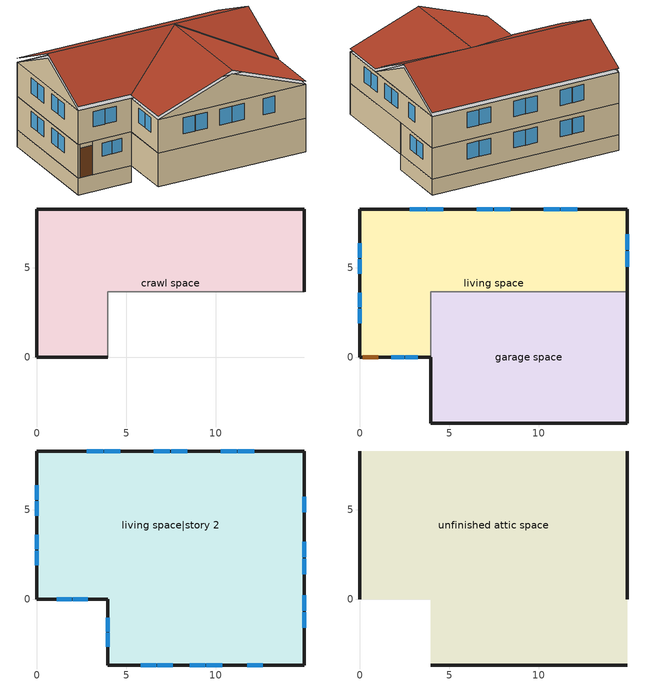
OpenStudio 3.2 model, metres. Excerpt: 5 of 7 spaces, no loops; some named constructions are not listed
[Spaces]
crawl space
 floor foundation (FloorFndGrndCS): 0,0 0,8.29 14.92,8.29 14.92,3.66 3.95,3.66 3.95,0 z-1.22
 wall foundation (WallFndGrndCS): 14.92,3.66 14.92,8.29 0,8.29 0,0 3.95,0 z-1.22:0
 wall adiabatic (WallFndGrndCS): 3.95,0 3.95,3.66 14.92,3.66 z-1.22:0
garage space
 floor foundation (FloorFndGrndUnfinSlab): 3.95,-3.66 3.95,3.66 14.92,3.66 14.92,-3.66 z0
 wall outside (WallExtUninsUnfin): 3.95,0 3.95,-3.66 14.92,-3.66 14.92,3.66 z0:2.44
 wall to living space (WallIntFinInsUnfin Reversed): 14.92,3.66 3.95,3.66 3.95,0 z0:2.44
living space
 floor to crawl space (FloorCSInsFin Reversed): 0,0 0,8.29 14.92,8.29 14.92,3.66 3.95,3.66 3.95,0 z0
 wall outside (WallExtInsFin): 14.92,3.66 14.92,8.29 0,8.29 0,0 0.13,0 1.05,0 3.95,0 z0:2.44
 window (WindowConstruction): 1.76,0 2.47,0 / 2.53,0 3.24,0 z1.19:2.13; 12.13,8.29 11.22,8.29 / 11.16,8.29 10.26,8.29 / 8.4,8.29 7.49,8.29 / 7.43,8.29 6.53,8.29 / 4.67,8.29 3.76,8.29 / 3.7,8.29 2.8,8.29 z0.93:2.13; 0,6.38 0,5.56 / 0,5.5 0,4.67 / 0,3.62 0,2.79 / 0,2.73 0,1.91 z1.03:2.13; 14.92,5.07 14.92,5.94 / 14.92,6 14.92,6.88 z0.97:2.13
 door (Door): 0.15,0 1.02,0 z0:2.13
living space|story 2
 floor to garage space (FloorFinInsUnfin): 14.92,3.66 14.92,-3.66 3.95,-3.66 3.95,3.66 z2.44
 floor to living space (FloorFinUninsFin): 14.92,8.29 14.92,3.66 3.95,3.66 3.95,0 0,0 0,8.29 z2.44
 wall outside (WallExtInsFin): 0,8.29 0,0 3.95,0 3.95,-3.66 14.92,-3.66 14.92,8.29 0,8.29 z2.44:4.88
 window (WindowConstruction): 5.79,-3.66 6.66,-3.66 / 6.72,-3.66 7.6,-3.66 / 8.53,-3.66 9.4,-3.66 / 9.47,-3.66 10.34,-3.66 / 11.74,-3.66 12.62,-3.66 z3.41:4.57; 1.11,0 1.94,0 / 2,0 2.83,0 / 0,6.38 0,5.56 / 0,5.5 0,4.67 / 0,3.62 0,2.79 / 0,2.73 0,1.91 z3.47:4.57; 12.13,8.29 11.22,8.29 / 11.16,8.29 10.26,8.29 / 8.4,8.29 7.49,8.29 / 7.43,8.29 6.53,8.29 / 4.67,8.29 3.76,8.29 / 3.7,8.29 2.8,8.29 z3.37:4.57; 3.95,-1.02 3.95,-1.8 / 3.95,-1.86 3.95,-2.64 z3.54:4.57; 14.92,-1.59 14.92,-0.7 / 14.92,-0.64 14.92,0.25 / 14.92,1.4 14.92,2.29 / 14.92,2.35 14.92,3.23 / 14.92,4.86 14.92,5.75 z3.39:4.57
unfinished attic space
 floor to living space|story 2 (FloorFinInsUnfinAttic): 14.92,8.29 14.92,0 0,0 0,8.29 z4.88; 3.95,-3.66 3.95,0 14.92,0 14.92,-3.66 z4.88
 wall outside (WallExtUninsUnfin): 0,4.14,6.95 0,8.29,4.88 0,0,4.88; 14.92,4.14,6.95 14.92,0,4.88 14.92,8.29,4.88; 3.95,-3.66,4.88 14.92,-3.66,4.88 9.44,-3.66,6.94
 roof outside (RoofUnfinInsExt): 0,4.14,7.25 14.92,4.14,7.25 14.92,8.29,5.18 0,8.29,5.18; 3.95,0,5.11 3.95,-3.66,5.11 9.44,-3.66,7.17 9.44,4.12,7.17; 14.92,0,5.11 9.44,4.12,7.17 9.44,-3.66,7.17 14.92,-3.66,5.11; 0,4.14,7.25 0,0,5.18 3.95,0,5.18 9.44,4.12,7.24 14.92,0,5.18 14.92,4.14,7.25
[Material] Roughness=Rough
Name | Thickness {m} | Conductivity {W/m-K} | Density {kg/m3} | Specific Heat {J/kg-K} | Thermal Absorptance | Solar Absorptance | Visible Absorptance
Drywall 0.5 in. | 0.0127 | 0.160291 | 801 | 837.4 | 0.9 | 0.5 | 0.1
FloorUATrussandIns | 0.0889 | 5.03713 | 37.0049 | 1207.88 | 0.9 | 0.5 | 0.9
RoofSheathing | 0.01905 | 0.115458 | 512.64 | 1214.23 | 0.82 | 0.3 | 0.3
WallSheathing | 0.0127 | 0.115458 | 512.64 | 1214.23 | 0.82 | 0.3 | 0.3
WallStudAndCavity 1 | 0.1397 | 0.0595086 | 148.393 | 1174.04 | 0.82 | 0.3 | 0.82
FloorIns | 0.23495 | 2.59817 | 67.691 | 1210.98 | 0.82 | 0.3 | 0.3
Wood Floor | 0.015875 | 0.115458 | 544.68 | 1214.23
Floor Covering | 0.0127 | 0.0433444 | 54.468 | 1339.84 | 0.9 | 0.9
FloorIns 1 | 0.1397 | 1.90491 | 67.691 | 1210.98 | 0.82 | 0.3 | 0.3
FloorFinStudAndAirFloor | 0.1397 | 0.557395 | 67.691 | 1210.98 | 0.9 | 0.5 | 0.9
[Construction]
FloorFinInsUnfinAttic Reversed: FloorUATrussandIns, Drywall 0.5 in.
WallIntFinInsUnfin: WallSheathing, WallStudAndCavity 1
FloorCSInsFin: FloorIns, RoofSheathing, Wood Floor, Floor Covering
FloorFinInsUnfin Reversed: Floor Covering, Wood Floor, RoofSheathing, FloorIns 1
FloorFinUninsFin Reversed: Floor Covering, Wood Floor, RoofSheathing, FloorFinStudAndAirFloor, Drywall 0.5 in.
[Schedule:Ruleset]
Name | Default Day Schedule | Summer Design Day Schedule | Winter Design Day Schedule
res nv_1 temp schedule | Schedule Day 14
res nv_1 avail schedule | Schedule Day 15
res mv_1 range exhaust schedule | Schedule Day 18 | res mv_1 range exhaust schedule summer design | res mv_1 range exhaust schedule winter design
res mv_1 bath exhaust schedule | Schedule Day 19 | res mv_1 bath exhaust schedule summer design | res mv_1 bath exhaust schedule winter design
[Schedule:Day]
Schedule Day 14; Schedule Day 15; Schedule Day 18; res mv_1 range exhaust schedule winter design; Schedule Day 19; res mv_1 bath exhaust schedule winter design: 24, 0, 0
res nv_1 temp schedule allday1; res nv_1 temp schedule allday2; res nv_1 temp schedule allday3; res nv_1 temp schedule allday4; res nv_1 temp schedule allday10; res nv_1 temp schedule allday11; res nv_1 temp schedule allday12: 24, 0, 20.5556
res nv_1 temp schedule allday5; res nv_1 temp schedule allday6; res nv_1 temp schedule allday7; res nv_1 temp schedule allday8; res nv_1 temp schedule allday9: 24, 0, 17.2222
res nv_1 availability schedule allday1 on; res nv_1 availability schedule allday1 on 1; res nv_1 availability schedule allday1 on 2; res nv_1 availability schedule allday1 on 3; res nv_1 availability schedule allday1 on 4; res nv_1 availability schedule allday1 on 5; res nv_1 availability schedule allday1 on 6; res nv_1 availability schedule allday1 on 7; res nv_1 availability schedule allday1 on 8; res nv_1 availability schedule allday1 on 9; res nv_1 availability schedule allday1 on 10; res nv_1 availability schedule allday1 on 11: 1, 0, 1, 2, 0, 1, 3, 0, 1, 4, 0, 1, 5, 0, 1, 6, 0, 1, 7, 0, 1, 8, 0, 1, 9, 0, 1, 10, 0, 1, 11, 0, 1, 12, 0, 1, 13, 0, 1, 14, 0, 1, 15, 0, 1, 16, 0, 1, 17, 0, 1, 18, 0, 1, 19, 0, 1, 20, 0, 1, 21, 0, 1, 22, 0, 1, 23, 0, 1, 24, 0, 1
res mv_1 range exhaust schedule allday1; res mv_1 range exhaust schedule allday2; res mv_1 range exhaust schedule allday3; res mv_1 range exhaust schedule allday4; res mv_1 range exhaust schedule allday5; res mv_1 range exhaust schedule allday6; res mv_1 range exhaust schedule allday7; res mv_1 range exhaust schedule allday8; res mv_1 range exhaust schedule allday9; res mv_1 range exhaust schedule allday10; res mv_1 range exhaust schedule allday11; res mv_1 range exhaust schedule allday12: 14, 0, 0, 15, 0, 1, 24, 0, 0
res mv_1 range exhaust schedule summer design; res mv_1 bath exhaust schedule summer design: 24, 0, 1
res mv_1 bath exhaust schedule allday1; res mv_1 bath exhaust schedule allday2; res mv_1 bath exhaust schedule allday3; res mv_1 bath exhaust schedule allday4; res mv_1 bath exhaust schedule allday5; res mv_1 bath exhaust schedule allday6; res mv_1 bath exhaust schedule allday7; res mv_1 bath exhaust schedule allday8; res mv_1 bath exhaust schedule allday9; res mv_1 bath exhaust schedule allday10; res mv_1 bath exhaust schedule allday11; res mv_1 bath exhaust schedule allday12: 4, 0, 0, 5, 0, 1, 24, 0, 0
[Schedule:Rule] Apply Monday=Yes; Apply Wednesday=Yes; Apply Friday=Yes; Date Specification Type=DateRange; Start Day=1
Name | Schedule Ruleset | Rule Order | Day Schedule | Apply Sunday | Apply Tuesday | Apply Thursday | Apply Saturday | Start Month | End Month | End Day
res nv_1 temp schedule allday rule1 | res nv_1 temp schedule | 11 | res nv_1 temp schedule allday1 | Yes | Yes | Yes | Yes | 1 | 1 | 31
res nv_1 temp schedule allday rule2 | res nv_1 temp schedule | 10 | res nv_1 temp schedule allday2 | Yes | Yes | Yes | Yes | 2 | 2 | 28
res nv_1 temp schedule allday rule3 | res nv_1 temp schedule | 9 | res nv_1 temp schedule allday3 | Yes | Yes | Yes | Yes | 3 | 3 | 31
res nv_1 temp schedule allday rule4 | res nv_1 temp schedule | 8 | res nv_1 temp schedule allday4 | Yes | Yes | Yes | Yes | 4 | 4 | 30
res nv_1 temp schedule allday rule5 | res nv_1 temp schedule | 7 | res nv_1 temp schedule allday5 | Yes | Yes | Yes | Yes | 5 | 5 | 31
res nv_1 temp schedule allday rule6 | res nv_1 temp schedule | 6 | res nv_1 temp schedule allday6 | Yes | Yes | Yes | Yes | 6 | 6 | 30
res nv_1 temp schedule allday rule7 | res nv_1 temp schedule | 5 | res nv_1 temp schedule allday7 | Yes | Yes | Yes | Yes | 7 | 7 | 31
res nv_1 temp schedule allday rule8 | res nv_1 temp schedule | 4 | res nv_1 temp schedule allday8 | Yes | Yes | Yes | Yes | 8 | 8 | 31
res nv_1 temp schedule allday rule9 | res nv_1 temp schedule | 3 | res nv_1 temp schedule allday9 | Yes | Yes | Yes | Yes | 9 | 9 | 30
res nv_1 temp schedule allday rule10 | res nv_1 temp schedule | 2 | res nv_1 temp schedule allday10 | Yes | Yes | Yes | Yes | 10 | 10 | 31
res nv_1 temp schedule allday rule11 | res nv_1 temp schedule | 1 | res nv_1 temp schedule allday11 | Yes | Yes | Yes | Yes | 11 | 11 | 30
res nv_1 temp schedule allday rule12 | res nv_1 temp schedule | 0 | res nv_1 temp schedule allday12 | Yes | Yes | Yes | Yes | 12 | 12 | 31
res nv_1 availability schedule allday ruleset1 on | res nv_1 avail schedule | 11 | res nv_1 availability schedule allday1 on |  |  |  |  | 1 | 1 | 31
res nv_1 availability schedule allday ruleset2 on | res nv_1 avail schedule | 10 | res nv_1 availability schedule allday1 on 1 |  |  |  |  | 2 | 2 | 28
res nv_1 availability schedule allday ruleset3 on | res nv_1 avail schedule | 9 | res nv_1 availability schedule allday1 on 2 |  |  |  |  | 3 | 3 | 31
res nv_1 availability schedule allday ruleset4 on | res nv_1 avail schedule | 8 | res nv_1 availability schedule allday1 on 3 |  |  |  |  | 4 | 4 | 30
res nv_1 availability schedule allday ruleset5 on | res nv_1 avail schedule | 7 | res nv_1 availability schedule allday1 on 4 |  |  |  |  | 5 | 5 | 31
res nv_1 availability schedule allday ruleset6 on | res nv_1 avail schedule | 6 | res nv_1 availability schedule allday1 on 5 |  |  |  |  | 6 | 6 | 30
res nv_1 availability schedule allday ruleset7 on | res nv_1 avail schedule | 5 | res nv_1 availability schedule allday1 on 6 |  |  |  |  | 7 | 7 | 31
res nv_1 availability schedule allday ruleset8 on | res nv_1 avail schedule | 4 | res nv_1 availability schedule allday1 on 7 |  |  |  |  | 8 | 8 | 31
res nv_1 availability schedule allday ruleset9 on | res nv_1 avail schedule | 3 | res nv_1 availability schedule allday1 on 8 |  |  |  |  | 9 | 9 | 30
res nv_1 availability schedule allday ruleset10 on | res nv_1 avail schedule | 2 | res nv_1 availability schedule allday1 on 9 |  |  |  |  | 10 | 10 | 31
res nv_1 availability schedule allday ruleset11 on | res nv_1 avail schedule | 1 | res nv_1 availability schedule allday1 on 10 |  |  |  |  | 11 | 11 | 30
res nv_1 availability schedule allday ruleset12 on | res nv_1 avail schedule | 0 | res nv_1 availability schedule allday1 on 11 |  |  |  |  | 12 | 12 | 31
res mv_1 range exhaust schedule allday rule1 | res mv_1 range exhaust schedule | 11 | res mv_1 range exhaust schedule allday1 | Yes | Yes | Yes | Yes | 1 | 1 | 31
res mv_1 range exhaust schedule allday rule2 | res mv_1 range exhaust schedule | 10 | res mv_1 range exhaust schedule allday2 | Yes | Yes | Yes | Yes | 2 | 2 | 28
res mv_1 range exhaust schedule allday rule3 | res mv_1 range exhaust schedule | 9 | res mv_1 range exhaust schedule allday3 | Yes | Yes | Yes | Yes | 3 | 3 | 31
res mv_1 range exhaust schedule allday rule4 | res mv_1 range exhaust schedule | 8 | res mv_1 range exhaust schedule allday4 | Yes | Yes | Yes | Yes | 4 | 4 | 30
res mv_1 range exhaust schedule allday rule5 | res mv_1 range exhaust schedule | 7 | res mv_1 range exhaust schedule allday5 | Yes | Yes | Yes | Yes | 5 | 5 | 31
res mv_1 range exhaust schedule allday rule6 | res mv_1 range exhaust schedule | 6 | res mv_1 range exhaust schedule allday6 | Yes | Yes | Yes | Yes | 6 | 6 | 30
res mv_1 range exhaust schedule allday rule7 | res mv_1 range exhaust schedule | 5 | res mv_1 range exhaust schedule allday7 | Yes | Yes | Yes | Yes | 7 | 7 | 31
res mv_1 range exhaust schedule allday rule8 | res mv_1 range exhaust schedule | 4 | res mv_1 range exhaust schedule allday8 | Yes | Yes | Yes | Yes | 8 | 8 | 31
res mv_1 range exhaust schedule allday rule9 | res mv_1 range exhaust schedule | 3 | res mv_1 range exhaust schedule allday9 | Yes | Yes | Yes | Yes | 9 | 9 | 30
res mv_1 range exhaust schedule allday rule10 | res mv_1 range exhaust schedule | 2 | res mv_1 range exhaust schedule allday10 | Yes | Yes | Yes | Yes | 10 | 10 | 31
res mv_1 range exhaust schedule allday rule11 | res mv_1 range exhaust schedule | 1 | res mv_1 range exhaust schedule allday11 | Yes | Yes | Yes | Yes | 11 | 11 | 30
res mv_1 range exhaust schedule allday rule12 | res mv_1 range exhaust schedule | 0 | res mv_1 range exhaust schedule allday12 | Yes | Yes | Yes | Yes | 12 | 12 | 31
res mv_1 bath exhaust schedule allday rule1 | res mv_1 bath exhaust schedule | 11 | res mv_1 bath exhaust schedule allday1 | Yes | Yes | Yes | Yes | 1 | 1 | 31
res mv_1 bath exhaust schedule allday rule2 | res mv_1 bath exhaust schedule | 10 | res mv_1 bath exhaust schedule allday2 | Yes | Yes | Yes | Yes | 2 | 2 | 28
res mv_1 bath exhaust schedule allday rule3 | res mv_1 bath exhaust schedule | 9 | res mv_1 bath exhaust schedule allday3 | Yes | Yes | Yes | Yes | 3 | 3 | 31
res mv_1 bath exhaust schedule allday rule4 | res mv_1 bath exhaust schedule | 8 | res mv_1 bath exhaust schedule allday4 | Yes | Yes | Yes | Yes | 4 | 4 | 30
res mv_1 bath exhaust schedule allday rule5 | res mv_1 bath exhaust schedule | 7 | res mv_1 bath exhaust schedule allday5 | Yes | Yes | Yes | Yes | 5 | 5 | 31
res mv_1 bath exhaust schedule allday rule6 | res mv_1 bath exhaust schedule | 6 | res mv_1 bath exhaust schedule allday6 | Yes | Yes | Yes | Yes | 6 | 6 | 30
res mv_1 bath exhaust schedule allday rule7 | res mv_1 bath exhaust schedule | 5 | res mv_1 bath exhaust schedule allday7 | Yes | Yes | Yes | Yes | 7 | 7 | 31
res mv_1 bath exhaust schedule allday rule8 | res mv_1 bath exhaust schedule | 4 | res mv_1 bath exhaust schedule allday8 | Yes | Yes | Yes | Yes | 8 | 8 | 31
res mv_1 bath exhaust schedule allday rule9 | res mv_1 bath exhaust schedule | 3 | res mv_1 bath exhaust schedule allday9 | Yes | Yes | Yes | Yes | 9 | 9 | 30
res mv_1 bath exhaust schedule allday rule10 | res mv_1 bath exhaust schedule | 2 | res mv_1 bath exhaust schedule allday10 | Yes | Yes | Yes | Yes | 10 | 10 | 31
res mv_1 bath exhaust schedule allday rule11 | res mv_1 bath exhaust schedule | 1 | res mv_1 bath exhaust schedule allday11 | Yes | Yes | Yes | Yes | 11 | 11 | 30
res mv_1 bath exhaust schedule allday rule12 | res mv_1 bath exhaust schedule | 0 | res mv_1 bath exhaust schedule allday12 | Yes | Yes | Yes | Yes | 12 | 12 | 31
